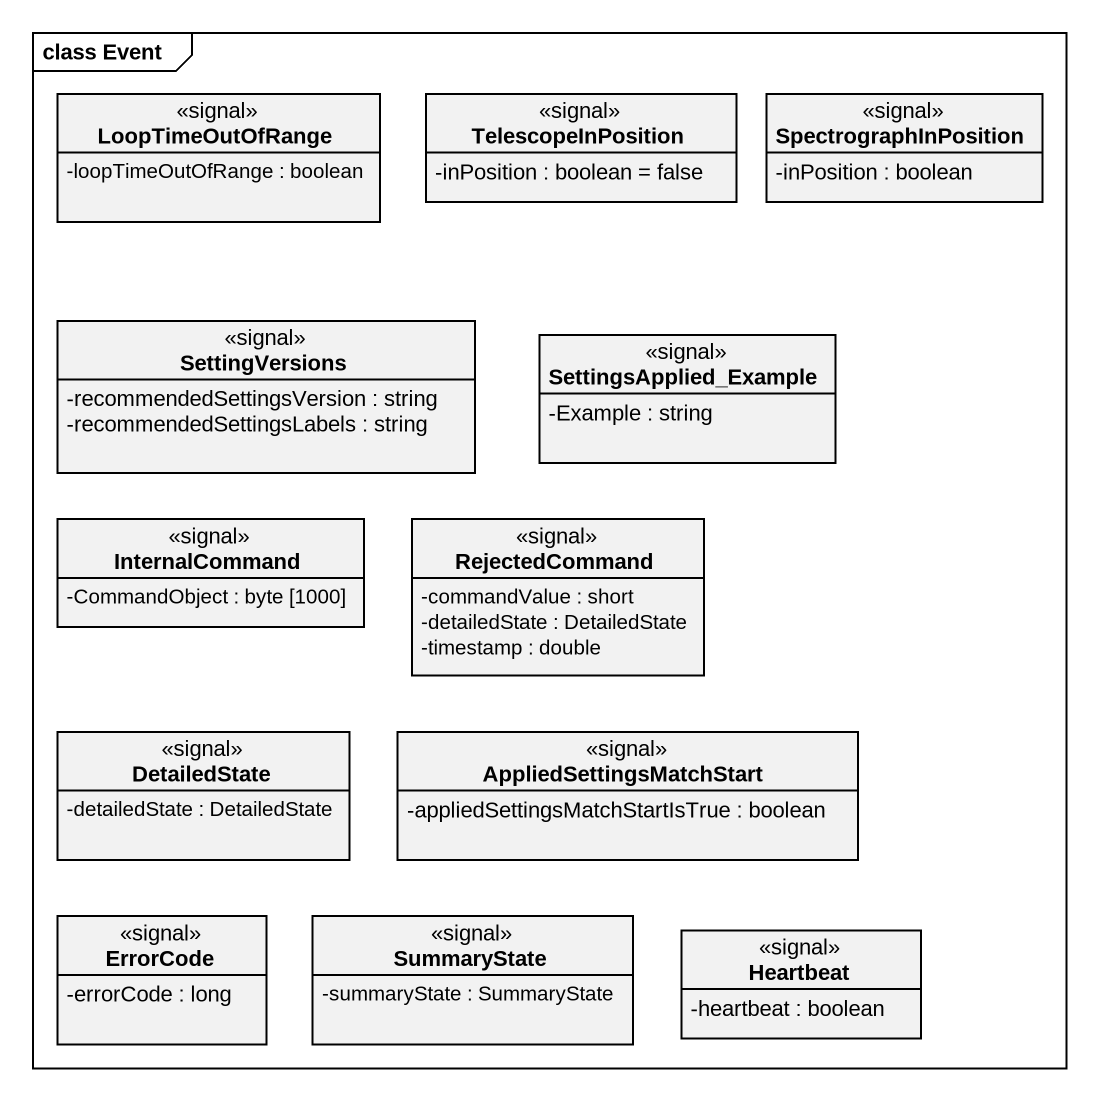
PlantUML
@startuml
mainframe class Event
hide circle
hide empty members
skinparam classAttributeIconSize 0
class LoopTimeOutOfRange <<signal>> {
  -loopTimeOutOfRange : boolean
}
class TelescopeInPosition <<signal>> {
  -inPosition : boolean = false
}
class SpectrographInPosition <<signal>> {
  -inPosition : boolean
}
class SettingVersions <<signal>> {
  -recommendedSettingsVersion : string
  -recommendedSettingsLabels : string
}
class SettingsApplied_Example <<signal>> {
  -Example : string
}
class InternalCommand <<signal>> {
  -CommandObject : byte [1000]
}
class RejectedCommand <<signal>> {
  -commandValue : short
  -detailedState : DetailedState
  -timestamp : double
}
class DetailedState <<signal>> {
  -detailedState : DetailedState
}
class AppliedSettingsMatchStart <<signal>> {
  -appliedSettingsMatchStartIsTrue : boolean
}
class ErrorCode <<signal>> {
  -errorCode : long
}
class SummaryState <<signal>> {
  -summaryState : SummaryState
}
class Heartbeat <<signal>> {
  -heartbeat : boolean
}
@enduml
